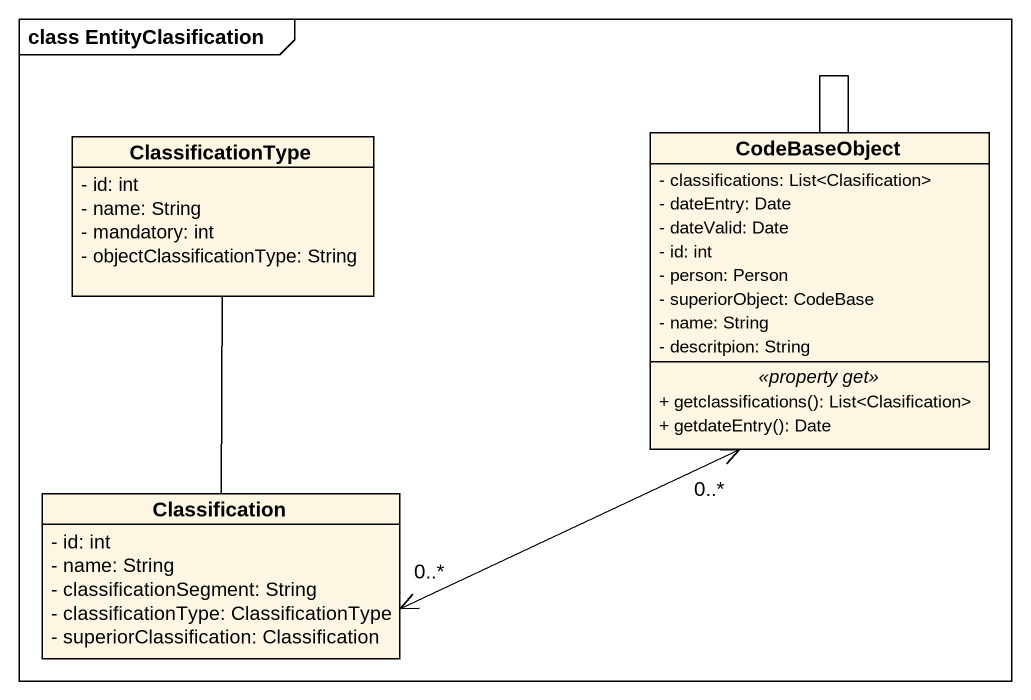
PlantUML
@startuml
mainframe class EntityClasification
hide circle
hide empty members
skinparam classAttributeIconSize 0
class ClassificationType {
  - id: int
  - name: String
  - mandatory: int
  - objectClassificationType: String
}
class CodeBaseObject {
  - classifications: List<Clasification>
  - dateEntry: Date
  - dateValid: Date
  - id: int
  - person: Person
  - superiorObject: CodeBase
  - name: String
  - descritpion: String
  .. <<property get>> ..
  + getclassifications(): List<Clasification>
  + getdateEntry(): Date
}
class Classification {
  - id: int
  - name: String
  - classificationSegment: String
  - classificationType: ClassificationType
  - superiorClassification: Classification
}
ClassificationType -- Classification
CodeBaseObject -- CodeBaseObject
Classification "0..*" <-right-> "0..*" CodeBaseObject
@enduml
